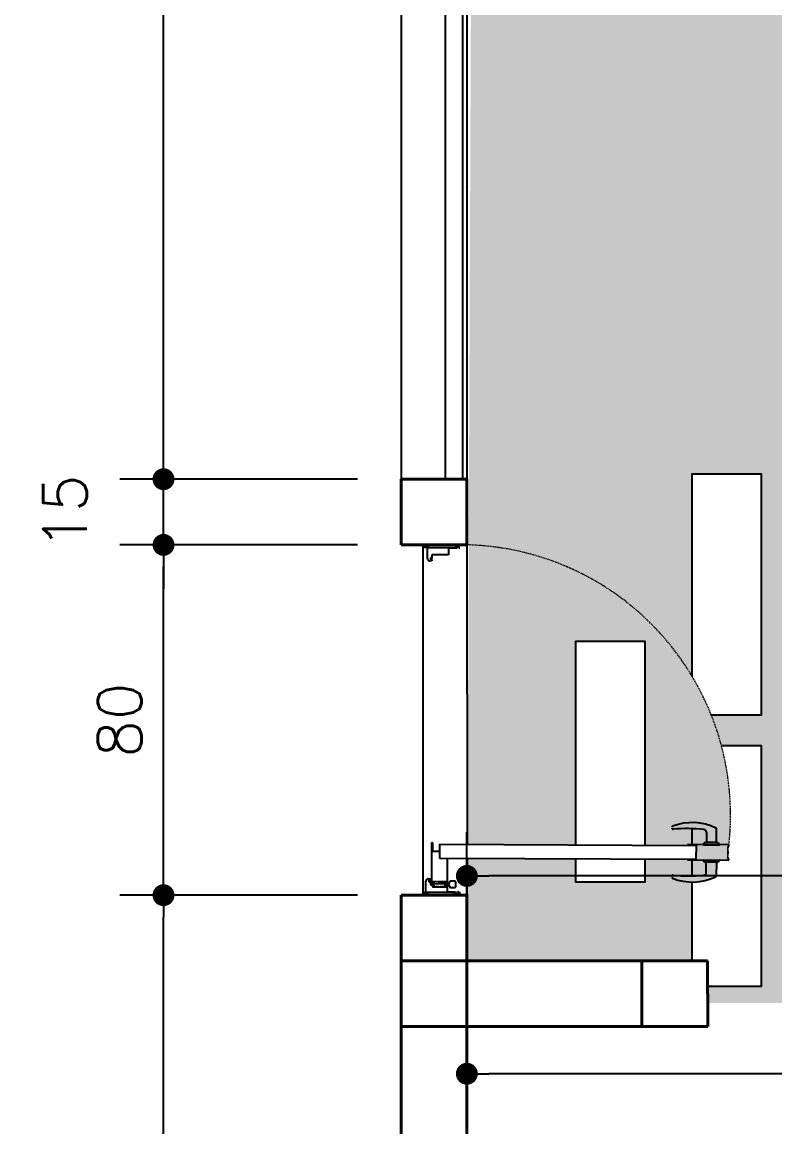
# Model space of a CAD drawing. Header units: inches. Extents: x 580771 to 691655, y 7719261 to 7829530.
# Drawn here: x 686108.5 to 686280.4, y 7727295.3 to 7727547.6 of the extents above; entities that cross this region are included whole.
import ezdxf

# ---------------------------------------------------------------- set-up
doc = ezdxf.new("R2010")
doc.units = ezdxf.units.IN
doc.header["$MEASUREMENT"] = 0
doc.header["$PDMODE"] = 2
doc.linetypes.add('HIDDEN', pattern=[0.375, 0.25, -0.125])
for name, color, linetype in [('ACESSORIOS', 2, 'Continuous'), ('NIVEL', 2, 'Continuous'), ('P01', 1, 'Continuous'), ('PN010', 1, 'Continuous')]:
    doc.layers.add(name, color=color, linetype=linetype)
doc.layers.add('Parede Corte', color=4, linetype='Continuous', lineweight=40)
doc.layers.add('Projeção Portas', color=55, linetype='HIDDEN', lineweight=5)
doc.styles.add('R80E50', font='romans.shx', dxfattribs={"height": 10})
doc.dimstyles.new('ARQ50', dxfattribs={"dimscale": 50, "dimtxt": 10, "dimasz": 0.1, "dimexe": 0.2, "dimexo": 0.2, "dimgap": 0.1, "dimtad": 1, "dimdec": 0, "dimzin": 12, "dimdsep": 46, "dimtxsty": 'R80E50', "dimblk1": 'DOT', "dimblk2": 'DOT', "dimsah": 1, "dimcen": 0.4, "dimclrd": 15, "dimclre": 15, "dimclrt": 3, "dimadec": 0, "dimazin": 0, "dimtfac": 1, "dimtdec": 0, "dimtmove": 2, "dimatfit": 3, "dimldrblk": 'DOT', "dimfxl": 0.2, "dimtolj": 1, "dimtzin": 12, "dimarcsym": 0})

# ---------------------------------------------------------------- blocks, each defined once
blk = doc.blocks.new('_DOT')
at = {"color": 0, "linetype": 'ByBlock'}
blk.add_line((-0.5, 0), (-1, 0), dxfattribs=at)
at = {"color": 0, "linetype": 'ByBlock', "const_width": 0.5}
blk.add_lwpolyline([(-0.25, 0, 1), (0.25, 0, 1)], format="xyb", close=True, dxfattribs=at)
blk = doc.blocks.new('*D194')
at = {"layer": 'Defpoints', "color": 0, "transparency": 16777216}
for p in [(686210.05, 7727352.57), (686668.08, 7727338.17), (686210.05, 7727333.17)]:
    blk.add_point(p, dxfattribs=at)
at = {"layer": 'NIVEL', "color": 15, "lineweight": -2, "transparency": 16777216}
for p, q in [((686210.05, 7727343.17), (686210.05, 7727362.57)), ((686668.08, 7727348.17), (686668.08, 7727362.57)), ((686663.08, 7727352.57), (686215.05, 7727352.57))]:
    blk.add_line(p, q, dxfattribs=at)
at = {"layer": 'NIVEL', "color": 15, "lineweight": -2, "transparency": 16777216, "xscale": 5, "yscale": 5, "zscale": 5, "rotation": 180}
blk.add_blockref('_DOT', (686210.05, 7727352.57), dxfattribs=at)
at = {"layer": 'NIVEL', "color": 15, "lineweight": -2, "transparency": 16777216, "xscale": 5, "yscale": 5, "zscale": 5}
blk.add_blockref('_DOT', (686668.08, 7727352.57), dxfattribs=at)
at = {"layer": 'NIVEL', "color": 3, "transparency": 16777216, "insert": (686439.06, 7727362.57), "char_height": 10, "attachment_point": 5, "style": 'R80E50'}
blk.add_mtext('\\A1;458', dxfattribs=at)
blk = doc.blocks.new('*D195')
at = {"layer": 'Defpoints', "color": 0, "transparency": 16777216}
for p in [(686210.05, 7727318.17), (686210.05, 7727307.39), (686588.08, 7727305.38)]:
    blk.add_point(p, dxfattribs=at)
at = {"layer": 'NIVEL', "color": 15, "lineweight": -2, "transparency": 16777216}
for p, q in [((686588.08, 7727315.38), (686588.08, 7727317.39)), ((686210.05, 7727308.17), (686210.05, 7727297.39)), ((686583.08, 7727307.39), (686215.05, 7727307.39))]:
    blk.add_line(p, q, dxfattribs=at)
at = {"layer": 'NIVEL', "color": 15, "lineweight": -2, "transparency": 16777216, "xscale": 5, "yscale": 5, "zscale": 5, "rotation": 180}
blk.add_blockref('_DOT', (686210.05, 7727307.39), dxfattribs=at)
at = {"layer": 'NIVEL', "color": 15, "lineweight": -2, "transparency": 16777216, "xscale": 5, "yscale": 5, "zscale": 5}
blk.add_blockref('_DOT', (686588.08, 7727307.39), dxfattribs=at)
at = {"layer": 'NIVEL', "color": 3, "transparency": 16777216, "insert": (686399.06, 7727317.39), "char_height": 10, "attachment_point": 5, "style": 'R80E50'}
blk.add_mtext('\\A1;378', dxfattribs=at)
blk = doc.blocks.new('*D205')
at = {"layer": 'Defpoints', "color": 0, "transparency": 16777216}
for p in [(686140.77, 7727348.17), (686195.08, 7727348.17), (686210.08, 7727045.67)]:
    blk.add_point(p, dxfattribs=at)
at = {"layer": 'NIVEL', "color": 15, "lineweight": -2, "transparency": 16777216}
for p, q in [((686185.08, 7727348.17), (686130.77, 7727348.17)), ((686140.77, 7727050.67), (686140.77, 7727343.17)), ((686200.08, 7727045.67), (686130.77, 7727045.67))]:
    blk.add_line(p, q, dxfattribs=at)
at = {"layer": 'NIVEL', "color": 15, "lineweight": -2, "transparency": 16777216, "xscale": 5, "yscale": 5, "zscale": 5}
for p, rotation in [((686140.77, 7727348.17), 90), ((686140.77, 7727045.67), 270)]:
    blk.add_blockref('_DOT', p, dxfattribs=dict(at, rotation=rotation))
at = {"layer": 'NIVEL', "color": 3, "transparency": 16777216, "insert": (686130.77, 7727196.92), "char_height": 10, "attachment_point": 5, "rotation": 90, "style": 'R80E50'}
blk.add_mtext('\\A1;303', dxfattribs=at)
blk = doc.blocks.new('*D206')
at = {"layer": 'Defpoints', "color": 0, "transparency": 16777216}
for p in [(686140.77, 7727428.17), (686195.08, 7727428.17), (686195.08, 7727348.17)]:
    blk.add_point(p, dxfattribs=at)
at = {"layer": 'NIVEL', "color": 15, "lineweight": -2, "transparency": 16777216}
for p, q in [((686185.08, 7727428.17), (686130.77, 7727428.17)), ((686140.77, 7727353.17), (686140.77, 7727423.17)), ((686185.08, 7727348.17), (686130.77, 7727348.17))]:
    blk.add_line(p, q, dxfattribs=at)
at = {"layer": 'NIVEL', "color": 15, "lineweight": -2, "transparency": 16777216, "xscale": 5, "yscale": 5, "zscale": 5}
for p, rotation in [((686140.77, 7727428.17), 90), ((686140.77, 7727348.17), 270)]:
    blk.add_blockref('_DOT', p, dxfattribs=dict(at, rotation=rotation))
at = {"layer": 'NIVEL', "color": 3, "transparency": 16777216, "insert": (686130.77, 7727388.17), "char_height": 10, "attachment_point": 5, "rotation": 90, "style": 'R80E50'}
blk.add_mtext('\\A1;80', dxfattribs=at)
blk = doc.blocks.new('*D207')
at = {"layer": 'Defpoints', "color": 0, "transparency": 16777216}
for p in [(686140.77, 7727443.17), (686195.08, 7727443.17), (686195.08, 7727428.17)]:
    blk.add_point(p, dxfattribs=at)
at = {"layer": 'NIVEL', "color": 15, "lineweight": -2, "transparency": 16777216}
for p, q in [((686140.77, 7727448.17), (686140.77, 7727453.17)), ((686185.08, 7727443.17), (686130.77, 7727443.17)), ((686140.77, 7727428.17), (686140.77, 7727443.17)), ((686185.08, 7727428.17), (686130.77, 7727428.17)), ((686140.77, 7727423.17), (686140.77, 7727418.17))]:
    blk.add_line(p, q, dxfattribs=at)
at = {"layer": 'NIVEL', "color": 15, "lineweight": -2, "transparency": 16777216, "xscale": 5, "yscale": 5, "zscale": 5}
for p, rotation in [((686140.77, 7727443.17), 270), ((686140.77, 7727428.17), 90)]:
    blk.add_blockref('_DOT', p, dxfattribs=dict(at, rotation=rotation))
at = {"layer": 'NIVEL', "color": 3, "transparency": 16777216, "insert": (686118.27, 7727435.67), "char_height": 10, "attachment_point": 5, "rotation": 90, "style": 'R80E50'}
blk.add_mtext('\\A1;15', dxfattribs=at)
blk = doc.blocks.new('*D208')
at = {"layer": 'Defpoints', "color": 0, "transparency": 16777216}
for p in [(686140.77, 7727881.17), (686195.08, 7727881.17), (686195.08, 7727443.17)]:
    blk.add_point(p, dxfattribs=at)
at = {"layer": 'NIVEL', "color": 15, "lineweight": -2, "transparency": 16777216}
for p, q in [((686185.08, 7727881.17), (686130.77, 7727881.17)), ((686140.77, 7727448.17), (686140.77, 7727876.17)), ((686185.08, 7727443.17), (686130.77, 7727443.17))]:
    blk.add_line(p, q, dxfattribs=at)
at = {"layer": 'NIVEL', "color": 15, "lineweight": -2, "transparency": 16777216, "xscale": 5, "yscale": 5, "zscale": 5}
for p, rotation in [((686140.77, 7727881.17), 90), ((686140.77, 7727443.17), 270)]:
    blk.add_blockref('_DOT', p, dxfattribs=dict(at, rotation=rotation))
at = {"layer": 'NIVEL', "color": 3, "transparency": 16777216, "insert": (686130.77, 7727662.17), "char_height": 10, "attachment_point": 5, "rotation": 90, "style": 'R80E50'}
blk.add_mtext('\\A1;438', dxfattribs=at)
blk = doc.blocks.new('*D211')
at = {"layer": 'Defpoints', "color": 0, "transparency": 16777216}
for p in [(686097.64, 7728230.67), (686193.08, 7728230.67), (686195.08, 7727030.67)]:
    blk.add_point(p, dxfattribs=at)
at = {"layer": 'NIVEL', "color": 15, "lineweight": -2, "transparency": 16777216}
for p, q in [((686183.08, 7728230.67), (686087.64, 7728230.67)), ((686097.64, 7727035.67), (686097.64, 7728225.67)), ((686185.08, 7727030.67), (686087.64, 7727030.67))]:
    blk.add_line(p, q, dxfattribs=at)
at = {"layer": 'NIVEL', "color": 15, "lineweight": -2, "transparency": 16777216, "xscale": 5, "yscale": 5, "zscale": 5}
for p, rotation in [((686097.64, 7728230.67), 90), ((686097.64, 7727030.67), 270)]:
    blk.add_blockref('_DOT', p, dxfattribs=dict(at, rotation=rotation))
at = {"layer": 'NIVEL', "color": 3, "transparency": 16777216, "insert": (686087.64, 7727630.67), "char_height": 10, "attachment_point": 5, "rotation": 90, "style": 'R80E50'}
blk.add_mtext('\\A1;1200', dxfattribs=at)

msp = doc.modelspace()

# ---------------------------------------------------------------- hatches: boundary and pattern name
h = msp.add_hatch()
h.set_pattern_fill('GRASS2', color=74, scale=15, angle=-90, pattern_type=2)
h.set_pattern_definition([(270, (679630.809, 7812094.243), (15, -15), [2.25, -0.45, 0.6, -0.45, 2.25, -9]), (270, (679631.259, 7812094.993), (15, -15), [1.5, -1.125, 2.25, -1.125, 1.5, -7.5]), (270, (679637.259, 7812089.743), (15, -15), [1.875, -0.75, 1.875, -10.5]), (270, (679640.259, 7812097.243), (15, -15), [0.75, -1.5, 0.75, -12]), (360, (679640.259, 7812095.743), (15, 15), [1.35, -13.65]), (360, (679631.259, 7812091.243), (15, 15), [1.5, -13.5]), (360, (679637.259, 7812087.493), (15, 15), [1.5, -13.5]), (315, (679631.109, 7812089.293), (15, -1e-14), [1.5, -19.7132034]), (45, (679631.109, 7812093.193), (1e-14, 15), [1.5, -19.7132034]), (333.434949, (679631.184, 7812089.743), (15, -8e-10), [1.5, -32.0410197]), (345.9637565, (679631.2587, 7812090.4928), (15, -5e-10), [1.5, -60.3465844]), (345.9637565, (679637.2587, 7812086.7428), (15, -5e-10), [1.2, -60.6465844]), (345.9637565, (679640.2587, 7812095.4428), (15, -5e-10), [1.05, -60.7965844]), (14.0362435, (679631.2587, 7812091.9928), (15, 5e-10), [1.5, -60.3465844]), (14.0362435, (679637.2587, 7812088.2428), (15, 5e-10), [1.2, -60.6465844]), (14.0362435, (679640.2587, 7812096.0428), (15, 5e-10), [1.05, -60.7965844]), (26.565051, (679631.184, 7812092.743), (15, 6e-09), [1.5, -32.041002])])
h.paths.add_polyline_path([(686465.804, 7727867.247), (686467.577, 7727861.38)], flags=16)
h.paths.add_polyline_path([(686584.47, 7727715.3), (686568.742, 7727715.3), (686568.742, 7727770.35), (686584.47, 7727770.35)], flags=16)
h.paths.add_polyline_path([(686548.515, 7727753.472), (686532.787, 7727753.472), (686532.787, 7727808.523), (686548.515, 7727808.523)], flags=16)
h.paths.add_polyline_path([(686532.787, 7727746.492), (686548.515, 7727746.492), (686548.515, 7727691.442), (686532.787, 7727691.442)], flags=16)
h.paths.add_polyline_path([(686479.826, 7727753.472), (686464.098, 7727753.472), (686464.098, 7727808.523), (686479.826, 7727808.523)], flags=16)
h.paths.add_polyline_path([(686515.781, 7727715.3), (686500.053, 7727715.3), (686500.053, 7727770.35), (686515.781, 7727770.35)], flags=16)
h.paths.add_polyline_path([(686479.826, 7727691.442), (686464.098, 7727691.442), (686464.098, 7727746.492), (686479.826, 7727746.492)], flags=16)
h.paths.add_polyline_path([(686431.364, 7727770.35), (686447.092, 7727770.35), (686447.092, 7727715.3), (686431.364, 7727715.3)], flags=16)
h.paths.add_polyline_path([(686395.409, 7727808.523), (686411.137, 7727808.523), (686411.137, 7727753.472), (686395.409, 7727753.472)], flags=16)
h.paths.add_polyline_path([(686395.409, 7727691.442), (686395.409, 7727746.492), (686411.137, 7727746.492), (686411.137, 7727691.442)], flags=16)
h.paths.add_polyline_path([(686381.89, 7727715.3), (686366.162, 7727715.3), (686366.162, 7727770.35), (686381.89, 7727770.35)], flags=16)
h.paths.add_polyline_path([(686345.935, 7727753.472), (686330.207, 7727753.472), (686330.207, 7727808.523), (686345.935, 7727808.523)], flags=16)
h.paths.add_polyline_path([(686345.935, 7727691.442), (686330.207, 7727691.442), (686330.207, 7727746.492), (686345.935, 7727746.492)], flags=16)
h.paths.add_polyline_path([(686313.201, 7727715.3), (686297.473, 7727715.3), (686297.473, 7727770.35), (686313.201, 7727770.35)], flags=16)
h.paths.add_polyline_path([(686261.518, 7727746.492), (686277.246, 7727746.492), (686277.246, 7727691.442), (686261.518, 7727691.442)], flags=16)
h.paths.add_polyline_path([(686261.518, 7727808.523), (686277.246, 7727808.523), (686277.246, 7727753.472), (686261.518, 7727753.472)], flags=16)
h.paths.add_polyline_path([(686244.512, 7727715.3), (686228.783, 7727715.3), (686228.783, 7727770.35), (686244.512, 7727770.35)], flags=16)
h.paths.add_polyline_path([(686228.783, 7727635.367), (686244.512, 7727635.367), (686244.512, 7727580.317), (686228.783, 7727580.317)], flags=16)
h.paths.add_polyline_path([(686261.518, 7727673.54), (686277.246, 7727673.54), (686277.246, 7727618.49), (686261.518, 7727618.49)], flags=16)
h.paths.add_polyline_path([(686261.518, 7727611.51), (686277.246, 7727611.51), (686277.246, 7727556.459), (686261.518, 7727556.459)], flags=16)
h.paths.add_polyline_path([(686297.473, 7727635.367), (686313.201, 7727635.367), (686313.201, 7727580.317), (686297.473, 7727580.317)], flags=16)
h.paths.add_polyline_path([(686345.935, 7727618.49), (686330.207, 7727618.49), (686330.207, 7727673.54), (686345.935, 7727673.54)], flags=16)
h.paths.add_polyline_path([(686345.935, 7727556.459), (686330.207, 7727556.459), (686330.207, 7727611.51), (686345.935, 7727611.51)], flags=16)
h.paths.add_polyline_path([(686381.89, 7727580.317), (686366.162, 7727580.317), (686366.162, 7727635.367), (686381.89, 7727635.367)], flags=16)
h.paths.add_polyline_path([(686395.409, 7727673.54), (686411.137, 7727673.54), (686411.137, 7727618.49), (686395.409, 7727618.49)], flags=16)
h.paths.add_polyline_path([(686411.137, 7727556.459), (686395.409, 7727556.459), (686395.409, 7727611.51), (686411.137, 7727611.51)], flags=16)
h.paths.add_polyline_path([(686431.364, 7727635.367), (686447.092, 7727635.367), (686447.092, 7727580.317), (686431.364, 7727580.317)], flags=16)
h.paths.add_polyline_path([(686479.826, 7727618.49), (686464.098, 7727618.49), (686464.098, 7727673.54), (686479.826, 7727673.54)], flags=16)
h.paths.add_polyline_path([(686479.826, 7727556.459), (686464.098, 7727556.459), (686464.098, 7727611.51), (686479.826, 7727611.51)], flags=16)
h.paths.add_polyline_path([(686500.053, 7727635.367), (686515.781, 7727635.367), (686515.781, 7727580.317), (686500.053, 7727580.317)], flags=16)
h.paths.add_polyline_path([(686548.515, 7727618.49), (686532.787, 7727618.49), (686532.787, 7727673.54), (686548.515, 7727673.54)], flags=16)
h.paths.add_polyline_path([(686532.787, 7727611.51), (686548.515, 7727611.51), (686548.515, 7727556.459), (686532.787, 7727556.459)], flags=16)
h.paths.add_polyline_path([(686568.742, 7727635.367), (686584.47, 7727635.367), (686584.47, 7727580.317), (686568.742, 7727580.317)], flags=16)
h.paths.add_polyline_path([(686381.89, 7727351.144), (686366.162, 7727351.144), (686366.162, 7727406.194), (686381.89, 7727406.194)], flags=16)
h.paths.add_polyline_path([(686395.409, 7727382.337), (686411.137, 7727382.337), (686411.137, 7727327.287), (686395.409, 7727327.287)], flags=16)
h.paths.add_polyline_path([(686411.137, 7727389.317), (686395.409, 7727389.317), (686395.409, 7727444.367), (686411.137, 7727444.367)], flags=16)
h.paths.add_polyline_path([(686431.364, 7727406.194), (686447.092, 7727406.194), (686447.092, 7727351.144), (686431.364, 7727351.144)], flags=16)
h.paths.add_polyline_path([(686479.826, 7727389.317), (686464.098, 7727389.317), (686464.098, 7727444.367), (686479.826, 7727444.367)], flags=16)
h.paths.add_polyline_path([(686464.098, 7727382.337), (686479.826, 7727382.337), (686479.826, 7727327.287), (686464.098, 7727327.287)], flags=16)
h.paths.add_polyline_path([(686515.781, 7727351.144), (686500.053, 7727351.144), (686500.053, 7727406.194), (686515.781, 7727406.194)], flags=16)
h.paths.add_polyline_path([(686568.742, 7727406.194), (686584.47, 7727406.194), (686584.47, 7727351.144), (686568.742, 7727351.144)], flags=16)
h.paths.add_polyline_path([(686548.515, 7727327.287), (686532.787, 7727327.287), (686532.787, 7727382.337), (686548.515, 7727382.337)], flags=16)
h.paths.add_polyline_path([(686548.515, 7727389.317), (686532.787, 7727389.317), (686532.787, 7727444.367), (686548.515, 7727444.367)], flags=16)
h.paths.add_polyline_path([(686345.935, 7727389.317), (686330.207, 7727389.317), (686330.207, 7727444.367), (686345.935, 7727444.367)], flags=16)
h.paths.add_polyline_path([(686345.935, 7727327.287), (686330.207, 7727327.287), (686330.207, 7727382.337), (686345.935, 7727382.337)], flags=16)
h.paths.add_polyline_path([(686297.473, 7727406.194), (686313.201, 7727406.194), (686313.201, 7727351.144), (686297.473, 7727351.144)], flags=16)
edge = h.paths.add_edge_path(flags=16)
edge.add_arc((686208.504, 7727366.432), 61.773, 21.74423, 30.88474)
edge.add_line((686261.518, 7727398.141), (686261.518, 7727444.367))
edge.add_line((686261.518, 7727444.367), (686277.246, 7727444.367))
edge.add_line((686277.246, 7727444.367), (686277.246, 7727389.317))
edge.add_line((686277.246, 7727389.317), (686265.882, 7727389.317))
h.paths.add_polyline_path([(686234.973, 7727406.194), (686250.701, 7727406.194), (686250.701, 7727359.602), (686234.973, 7727359.675)], flags=16)
h.paths.add_polyline_path([(686234.973, 7727351.144), (686234.973, 7727356.494), (686250.701, 7727356.421), (686250.701, 7727351.144)], flags=16)
edge = h.paths.add_edge_path()
edge.add_line((686588.078, 7727323.175), (686588.078, 7727774.08))
edge.add_line((686588.078, 7727774.08), (686586.578, 7727943.171))
edge.add_line((686586.578, 7727943.171), (686212.578, 7727942.662))
edge.add_line((686212.578, 7727942.662), (686210.198, 7727359.79))
edge.add_line((686210.198, 7727359.79), (686262.395, 7727359.548))
edge.add_line((686262.395, 7727359.548), (686262.381, 7727356.366))
edge.add_line((686262.381, 7727356.366), (686210.185, 7727356.609))
edge.add_line((686210.185, 7727356.609), (686210.089, 7727333.171))
edge.add_line((686210.089, 7727333.171), (686261.518, 7727333.171))
edge.add_line((686261.518, 7727333.171), (686261.518, 7727351.171))
edge.add_arc((686261.569, 7727363.316), 12.145, 269.75963, 295.94677)
edge.add_arc((686266.773, 7727352.62), 0.25, -64.05372, -0.23021)
edge.add_line((686267.023, 7727352.619), (686267.038, 7727355.686))
edge.add_line((686267.038, 7727355.686), (686267.288, 7727355.685))
edge.add_arc((686267.288, 7727355.785), 0.1, 269.73392, 359.74034)
edge.add_line((686267.388, 7727355.785), (686267.388, 7727355.795))
edge.add_arc((686267.478, 7727355.794), 0.09, 89.73392, 179.73392, ccw=False)
edge.add_arc((686267.48, 7727356.144), 0.26, 269.73392, 368.5838)
edge.add_line((686267.737, 7727356.183), (686269.89, 7727356.173))
edge.add_line((686269.89, 7727356.173), (686269.892, 7727356.566))
edge.add_line((686269.892, 7727356.566), (686269.692, 7727356.567))
edge.add_line((686269.692, 7727356.567), (686269.693, 7727356.934))
edge.add_line((686269.693, 7727356.934), (686269.694, 7727357.054))
edge.add_line((686269.694, 7727357.054), (686269.664, 7727357.084))
edge.add_line((686269.664, 7727357.084), (686269.755, 7727357.174))
edge.add_line((686269.755, 7727357.174), (686269.665, 7727357.264))
edge.add_line((686269.665, 7727357.264), (686269.755, 7727357.354))
edge.add_line((686269.755, 7727357.354), (686269.666, 7727357.444))
edge.add_line((686269.666, 7727357.444), (686269.696, 7727357.474))
edge.add_line((686269.696, 7727357.474), (686269.7, 7727358.314))
edge.add_line((686269.7, 7727358.314), (686269.67, 7727358.344))
edge.add_line((686269.67, 7727358.344), (686269.76, 7727358.434))
edge.add_line((686269.76, 7727358.434), (686269.671, 7727358.524))
edge.add_line((686269.671, 7727358.524), (686269.761, 7727358.614))
edge.add_line((686269.761, 7727358.614), (686269.672, 7727358.704))
edge.add_line((686269.672, 7727358.704), (686269.702, 7727358.734))
edge.add_line((686269.702, 7727358.734), (686269.704, 7727359.281))
edge.add_line((686269.704, 7727359.281), (686269.904, 7727359.28))
edge.add_line((686269.904, 7727359.28), (686269.906, 7727359.673))
edge.add_arc((686208.504, 7727366.432), 61.773, -6.28174, 14.91985)
edge.add_line((686268.194, 7727382.337), (686277.246, 7727382.337))
edge.add_line((686277.246, 7727382.337), (686277.246, 7727327.287))
edge.add_line((686277.246, 7727327.287), (686265.05, 7727327.287))
edge.add_line((686265.05, 7727327.287), (686265.05, 7727323.537))
edge.add_line((686265.05, 7727323.537), (686588.078, 7727323.175))

# ---------------------------------------------------------------- linework, layer by layer
at = {"color": 1}
for p, q in [((686200.57, 7727427.466), (686200.47, 7727427.466)), ((686200.621, 7727427.552), (686200.57, 7727427.466)), ((686200.573, 7727428.016), (686200.571, 7727427.602)), ((686200.571, 7727427.602), (686200.621, 7727427.552)), ((686201.023, 7727428.064), (686200.623, 7727428.066)), ((686201.021, 7727427.55), (686201.071, 7727427.6)), ((686201.07, 7727427.463), (686201.021, 7727427.55)), ((686201.059, 7727425.033), (686201.07, 7727427.463)), ((686201.071, 7727427.6), (686201.073, 7727428.013)), ((686201.223, 7727428.063), (686201.221, 7727427.613)), ((686201.221, 7727427.613), (686207.621, 7727427.583)), ((686201.653, 7727428.061), (686201.223, 7727428.063)), ((686201.704, 7727428.186), (686201.703, 7727428.11)), ((686205.89, 7727427.441), (686205.883, 7727425.891)), ((686207.77, 7727427.432), (686205.89, 7727427.441)), ((686207.123, 7727428.085), (686207.124, 7727428.186)), ((686207.623, 7727428.033), (686207.173, 7727428.035)), ((686207.621, 7727427.583), (686207.623, 7727428.033)), ((686207.821, 7727427.519), (686207.77, 7727427.432)), ((686207.773, 7727427.982), (686207.771, 7727427.569)), ((686207.771, 7727427.569), (686207.821, 7727427.519)), ((686208.223, 7727428.03), (686207.823, 7727428.032)), ((686208.221, 7727427.517), (686208.271, 7727427.567)), ((686208.27, 7727427.43), (686208.221, 7727427.517)), ((686208.42, 7727427.429), (686208.27, 7727427.43)), ((686208.271, 7727427.567), (686208.273, 7727427.98)), ((686202.077, 7727424.509), (686201.577, 7727424.511)), ((686201.73, 7727425.21), (686201.727, 7727424.66)), ((686201.727, 7727424.66), (686201.977, 7727424.659)), ((686201.98, 7727425.209), (686201.73, 7727425.21)), ((686201.977, 7727424.659), (686201.978, 7727424.784)), ((686201.978, 7727424.784), (686202.028, 7727424.784)), ((686201.979, 7727425.084), (686201.98, 7727425.209)), ((686202.029, 7727425.084), (686201.979, 7727425.084)), ((686202.078, 7727424.734), (686202.077, 7727424.509)), ((686202.083, 7727425.909), (686202.08, 7727425.134)), ((686205.883, 7727425.891), (686202.083, 7727425.909)), ((686264.769, 7727362.532), (686264.759, 7727360.197)), ((686267.059, 7727360.186), (686267.073, 7727363.254)), ((686202.035, 7727350.828), (686202.078, 7727360.188)), ((686202.078, 7727360.188), (686202.228, 7727360.187)), ((686202.228, 7727360.187), (686202.219, 7727358.237)), ((686203.826, 7727359.83), (686203.812, 7727356.638)), ((686203.826, 7727359.82), (686262.395, 7727359.548)), ((686269.906, 7727359.673), (686260.446, 7727359.717)), ((686262.396, 7727359.558), (686262.381, 7727356.358)), ((686264.096, 7727359.7), (686267.716, 7727359.683)), ((686264.408, 7727360.099), (686264.408, 7727360.089)), ((686264.759, 7727360.197), (686264.509, 7727360.198)), ((686267.309, 7727360.185), (686264.759, 7727360.197)), ((686267.408, 7727360.075), (686267.408, 7727360.085)), ((686269.672, 7727358.884), (686269.703, 7727358.914)), ((686269.702, 7727358.854), (686269.672, 7727358.884)), ((686269.672, 7727358.824), (686269.702, 7727358.854)), ((686269.702, 7727358.794), (686269.672, 7727358.824)), ((686269.672, 7727358.764), (686269.702, 7727358.794)), ((686269.702, 7727358.734), (686269.672, 7727358.764)), ((686269.703, 7727358.914), (686269.704, 7727359.281)), ((686269.704, 7727359.281), (686269.904, 7727359.28)), ((686269.904, 7727359.28), (686269.906, 7727359.673)), ((686202.219, 7727358.237), (686203.819, 7727358.23)), ((686203.812, 7727356.638), (686262.381, 7727356.366)), ((686205.562, 7727356.63), (686205.535, 7727350.812)), ((686269.664, 7727357.144), (686269.695, 7727357.174)), ((686269.694, 7727357.114), (686269.664, 7727357.144)), ((686269.664, 7727357.084), (686269.694, 7727357.114)), ((686269.694, 7727357.054), (686269.664, 7727357.084)), ((686269.664, 7727357.024), (686269.694, 7727357.054)), ((686269.694, 7727356.994), (686269.664, 7727357.024)), ((686269.664, 7727356.964), (686269.694, 7727356.994)), ((686269.693, 7727356.934), (686269.664, 7727356.964)), ((686269.665, 7727357.324), (686269.695, 7727357.354)), ((686269.695, 7727357.294), (686269.665, 7727357.324)), ((686269.665, 7727357.264), (686269.695, 7727357.294)), ((686269.695, 7727357.234), (686269.665, 7727357.264)), ((686269.665, 7727357.204), (686269.695, 7727357.234)), ((686269.695, 7727357.174), (686269.665, 7727357.204)), ((686269.666, 7727357.564), (686269.696, 7727357.594)), ((686269.696, 7727357.534), (686269.666, 7727357.564)), ((686269.666, 7727357.504), (686269.696, 7727357.534)), ((686269.696, 7727357.474), (686269.666, 7727357.504)), ((686269.666, 7727357.444), (686269.696, 7727357.474)), ((686269.696, 7727357.414), (686269.666, 7727357.444)), ((686269.666, 7727357.384), (686269.696, 7727357.414)), ((686269.695, 7727357.354), (686269.666, 7727357.384)), ((686269.667, 7727357.624), (686269.697, 7727357.654)), ((686269.696, 7727357.594), (686269.667, 7727357.624)), ((686269.669, 7727358.224), (686269.7, 7727358.254)), ((686269.699, 7727358.194), (686269.669, 7727358.224)), ((686269.67, 7727358.404), (686269.7, 7727358.434)), ((686269.7, 7727358.374), (686269.67, 7727358.404)), ((686269.67, 7727358.344), (686269.7, 7727358.374)), ((686269.7, 7727358.314), (686269.67, 7727358.344)), ((686269.67, 7727358.284), (686269.7, 7727358.314)), ((686269.7, 7727358.254), (686269.67, 7727358.284)), ((686269.671, 7727358.644), (686269.702, 7727358.674)), ((686269.701, 7727358.614), (686269.671, 7727358.644)), ((686269.671, 7727358.584), (686269.701, 7727358.614)), ((686269.701, 7727358.554), (686269.671, 7727358.584)), ((686269.671, 7727358.524), (686269.701, 7727358.554)), ((686269.701, 7727358.494), (686269.671, 7727358.524)), ((686269.671, 7727358.464), (686269.701, 7727358.494)), ((686269.7, 7727358.434), (686269.671, 7727358.464)), ((686269.672, 7727358.704), (686269.702, 7727358.734)), ((686269.702, 7727358.674), (686269.672, 7727358.704)), ((686269.692, 7727356.567), (686269.693, 7727356.934)), ((686269.892, 7727356.566), (686269.692, 7727356.567)), ((686269.697, 7727357.654), (686269.699, 7727358.194)), ((686269.89, 7727356.173), (686269.892, 7727356.566)), ((686260.43, 7727356.217), (686269.89, 7727356.173)), ((686264.08, 7727356.2), (686267.7, 7727356.183)), ((686264.388, 7727355.799), (686264.388, 7727355.809)), ((686264.738, 7727355.697), (686264.488, 7727355.698)), ((686264.727, 7727353.362), (686264.738, 7727355.697)), ((686267.288, 7727355.685), (686264.738, 7727355.697)), ((686267.038, 7727355.686), (686267.023, 7727352.619)), ((686267.388, 7727355.795), (686267.388, 7727355.785)), ((686200.706, 7727348.964), (686200.717, 7727351.394)), ((686200.717, 7727351.394), (686200.717, 7727351.394)), ((686201.24, 7727351.912), (686201.24, 7727351.912)), ((686201.24, 7727351.912), (686201.74, 7727351.91)), ((686201.389, 7727351.761), (686201.386, 7727351.211)), ((686201.386, 7727351.211), (686201.636, 7727351.21)), ((686201.639, 7727351.76), (686201.389, 7727351.761)), ((686201.636, 7727351.21), (686201.637, 7727351.335)), ((686201.637, 7727351.335), (686201.687, 7727351.335)), ((686201.638, 7727351.635), (686201.639, 7727351.76)), ((686201.688, 7727351.635), (686201.638, 7727351.635)), ((686201.687, 7727351.335), (686201.687, 7727351.335)), ((686201.688, 7727351.635), (686201.688, 7727351.635)), ((686201.737, 7727351.285), (686201.733, 7727350.51)), ((686201.737, 7727351.285), (686201.737, 7727351.285)), ((686201.74, 7727351.91), (686201.739, 7727351.685)), ((686201.739, 7727351.685), (686201.739, 7727351.685)), ((686202.186, 7727351.237), (686202.185, 7727350.997)), ((686202.796, 7727351.235), (686202.186, 7727351.237)), ((686202.827, 7727351.264), (686202.796, 7727351.235)), ((686202.856, 7727351.234), (686202.827, 7727351.264)), ((686202.887, 7727351.264), (686202.856, 7727351.234)), ((686202.916, 7727351.234), (686202.887, 7727351.264)), ((686202.947, 7727351.264), (686202.916, 7727351.234)), ((686202.976, 7727351.234), (686202.947, 7727351.264)), ((686203.007, 7727351.264), (686202.976, 7727351.234)), ((686203.036, 7727351.233), (686203.007, 7727351.264)), ((686203.067, 7727351.263), (686203.036, 7727351.233)), ((686203.096, 7727351.233), (686203.067, 7727351.263)), ((686203.127, 7727351.263), (686203.096, 7727351.233)), ((686203.156, 7727351.233), (686203.127, 7727351.263)), ((686203.187, 7727351.263), (686203.156, 7727351.233)), ((686203.216, 7727351.233), (686203.187, 7727351.263)), ((686203.247, 7727351.263), (686203.216, 7727351.233)), ((686203.276, 7727351.232), (686203.247, 7727351.263)), ((686203.307, 7727351.262), (686203.276, 7727351.232)), ((686203.336, 7727351.232), (686203.307, 7727351.262)), ((686203.367, 7727351.262), (686203.336, 7727351.232)), ((686203.396, 7727351.232), (686203.367, 7727351.262)), ((686203.427, 7727351.262), (686203.396, 7727351.232)), ((686203.456, 7727351.232), (686203.427, 7727351.262)), ((686203.487, 7727351.261), (686203.456, 7727351.232)), ((686203.516, 7727351.231), (686203.487, 7727351.261)), ((686203.756, 7727351.23), (686203.516, 7727351.231)), ((686203.787, 7727351.26), (686203.756, 7727351.23)), ((686203.816, 7727351.23), (686203.787, 7727351.26)), ((686204.056, 7727351.229), (686203.816, 7727351.23)), ((686204.087, 7727351.259), (686204.056, 7727351.229)), ((686204.116, 7727351.228), (686204.087, 7727351.259)), ((686204.147, 7727351.258), (686204.116, 7727351.228)), ((686204.176, 7727351.228), (686204.147, 7727351.258)), ((686204.207, 7727351.258), (686204.176, 7727351.228)), ((686204.236, 7727351.228), (686204.207, 7727351.258)), ((686204.267, 7727351.258), (686204.236, 7727351.228)), ((686204.296, 7727351.228), (686204.267, 7727351.258)), ((686204.327, 7727351.257), (686204.296, 7727351.228)), ((686204.356, 7727351.227), (686204.327, 7727351.257)), ((686204.387, 7727351.257), (686204.356, 7727351.227)), ((686204.416, 7727351.227), (686204.387, 7727351.257)), ((686204.447, 7727351.257), (686204.416, 7727351.227)), ((686204.476, 7727351.227), (686204.447, 7727351.257)), ((686204.507, 7727351.257), (686204.476, 7727351.227)), ((686204.536, 7727351.227), (686204.507, 7727351.257)), ((686204.567, 7727351.256), (686204.536, 7727351.227)), ((686204.596, 7727351.226), (686204.567, 7727351.256)), ((686204.627, 7727351.256), (686204.596, 7727351.226)), ((686204.656, 7727351.226), (686204.627, 7727351.256)), ((686204.687, 7727351.256), (686204.656, 7727351.226)), ((686204.716, 7727351.226), (686204.687, 7727351.256)), ((686204.747, 7727351.256), (686204.716, 7727351.226)), ((686204.776, 7727351.225), (686204.747, 7727351.256)), ((686205.386, 7727351.223), (686204.776, 7727351.225)), ((686205.385, 7727350.983), (686205.386, 7727351.223)), ((686207.264, 7727351.394, 19), (686206.364, 7727351.398, 19)), ((686200.079, 7727348.967), (686200.206, 7727348.967)), ((686200.106, 7727348.967), (686200.106, 7727348.967)), ((686200.205, 7727348.83), (686200.203, 7727348.417)), ((686200.255, 7727348.88), (686200.205, 7727348.83)), ((686200.206, 7727348.967), (686200.255, 7727348.88)), ((686200.655, 7727348.878), (686200.706, 7727348.964)), ((686200.705, 7727348.828), (686200.655, 7727348.878)), ((686200.703, 7727348.414), (686200.705, 7727348.828)), ((686200.855, 7727348.814), (686200.853, 7727348.364)), ((686207.205, 7727348.784), (686200.855, 7727348.814)), ((686201.733, 7727350.51), (686202.395, 7727350.506)), ((686202.427, 7727350.826), (686202.035, 7727350.828)), ((686202.287, 7727350.802, 19), (686202.102, 7727350.618, 19)), ((686202.136, 7727350.533, 19), (686202.446, 7727350.531, 19)), ((686202.182, 7727350.337), (686202.181, 7727350.097)), ((686202.181, 7727350.097), (686202.791, 7727350.095)), ((686202.452, 7727350.336), (686202.182, 7727350.337)), ((686202.185, 7727350.997), (686202.435, 7727350.996)), ((686202.21, 7727350.282, 19), (686202.21, 7727350.172, 19)), ((686202.26, 7727350.122, 19), (686202.81, 7727350.12, 19)), ((686202.486, 7727350.331, 19), (686202.261, 7727350.332, 19)), ((686202.538, 7727350.801, 19), (686202.287, 7727350.802, 19)), ((686202.395, 7727350.506), (686202.477, 7727350.383)), ((686202.476, 7727350.918), (686202.427, 7727350.826)), ((686202.446, 7727350.531, 19), (686202.527, 7727350.409, 19)), ((686202.452, 7727350.336), (686202.452, 7727350.336)), ((686202.477, 7727350.383), (686202.477, 7727350.383)), ((686202.587, 7727350.751, 19), (686202.538, 7727350.801, 19)), ((686204.987, 7727350.739, 19), (686202.587, 7727350.751, 19)), ((686202.791, 7727350.095), (686202.821, 7727350.064)), ((686202.81, 7727350.12, 19), (686202.86, 7727350.169, 19)), ((686202.821, 7727350.064), (686202.851, 7727350.094)), ((686202.851, 7727350.094), (686202.881, 7727350.064)), ((686202.86, 7727350.169, 19), (686203.185, 7727350.168, 19)), ((686202.881, 7727350.064), (686202.911, 7727350.094)), ((686202.911, 7727350.094), (686202.941, 7727350.064)), ((686202.941, 7727350.064), (686202.971, 7727350.094)), ((686202.971, 7727350.094), (686203.001, 7727350.064)), ((686203.001, 7727350.064), (686203.031, 7727350.093)), ((686203.031, 7727350.093), (686203.061, 7727350.063)), ((686203.061, 7727350.063), (686203.091, 7727350.093)), ((686203.091, 7727350.093), (686203.121, 7727350.063)), ((686203.121, 7727350.063), (686203.151, 7727350.093)), ((686203.151, 7727350.093), (686203.181, 7727350.063)), ((686203.181, 7727350.063), (686203.211, 7727350.093)), ((686203.185, 7727350.168, 19), (686203.235, 7727350.218, 19)), ((686203.211, 7727350.093), (686203.241, 7727350.063)), ((686203.235, 7727350.218, 19), (686203.285, 7727350.167, 19)), ((686203.241, 7727350.063), (686203.271, 7727350.092)), ((686203.271, 7727350.092), (686203.301, 7727350.062)), ((686203.285, 7727350.167, 19), (686203.639, 7727350.166, 19)), ((686203.301, 7727350.062), (686203.331, 7727350.092)), ((686203.331, 7727350.092), (686203.361, 7727350.062)), ((686203.361, 7727350.062), (686203.391, 7727350.092)), ((686203.391, 7727350.092), (686203.421, 7727350.062)), ((686203.421, 7727350.062), (686203.451, 7727350.092)), ((686203.451, 7727350.092), (686203.481, 7727350.061)), ((686203.481, 7727350.061), (686203.511, 7727350.091)), ((686203.511, 7727350.091), (686203.751, 7727350.09)), ((686203.751, 7727350.09), (686203.781, 7727350.06)), ((686203.781, 7727350.06), (686203.811, 7727350.09)), ((686203.811, 7727350.09), (686204.051, 7727350.089)), ((686203.924, 7727350.164, 19), (686204.285, 7727350.163, 19)), ((686204.051, 7727350.089), (686204.081, 7727350.059)), ((686204.081, 7727350.059), (686204.111, 7727350.088)), ((686204.111, 7727350.088), (686204.141, 7727350.058)), ((686204.141, 7727350.058), (686204.171, 7727350.088)), ((686204.171, 7727350.088), (686204.201, 7727350.058)), ((686204.201, 7727350.058), (686204.231, 7727350.088)), ((686204.231, 7727350.088), (686204.261, 7727350.058)), ((686204.261, 7727350.058), (686204.291, 7727350.088)), ((686204.285, 7727350.163, 19), (686204.335, 7727350.212, 19)), ((686204.291, 7727350.088), (686204.321, 7727350.057)), ((686204.321, 7727350.057), (686204.351, 7727350.087)), ((686204.335, 7727350.212, 19), (686204.385, 7727350.162, 19)), ((686204.351, 7727350.087), (686204.381, 7727350.057)), ((686204.381, 7727350.057), (686204.411, 7727350.087)), ((686204.385, 7727350.162, 19), (686204.71, 7727350.161, 19)), ((686204.411, 7727350.087), (686204.441, 7727350.057)), ((686204.441, 7727350.057), (686204.471, 7727350.087)), ((686204.471, 7727350.087), (686204.501, 7727350.057)), ((686204.501, 7727350.057), (686204.531, 7727350.087)), ((686204.531, 7727350.087), (686204.561, 7727350.056)), ((686204.561, 7727350.056), (686204.591, 7727350.086)), ((686204.591, 7727350.086), (686204.621, 7727350.056)), ((686204.621, 7727350.056), (686204.651, 7727350.086)), ((686204.651, 7727350.086), (686204.681, 7727350.056)), ((686204.681, 7727350.056), (686204.711, 7727350.086)), ((686204.71, 7727350.161, 19), (686204.76, 7727350.11, 19)), ((686204.711, 7727350.086), (686204.741, 7727350.056)), ((686204.741, 7727350.056), (686204.771, 7727350.085)), ((686204.76, 7727350.11, 19), (686205.31, 7727350.108, 19)), ((686204.771, 7727350.085), (686205.381, 7727350.083)), ((686205.038, 7727350.789, 19), (686204.987, 7727350.739, 19)), ((686205.861, 7727350.785, 19), (686205.038, 7727350.789, 19)), ((686205.044, 7727350.397, 19), (686205.127, 7727350.519, 19)), ((686205.311, 7727350.318, 19), (686205.086, 7727350.319, 19)), ((686205.088, 7727350.371), (686205.178, 7727350.494)), ((686205.088, 7727350.371), (686205.088, 7727350.371)), ((686205.142, 7727350.814), (686205.093, 7727350.906)), ((686205.112, 7727350.324), (686205.112, 7727350.324)), ((686205.382, 7727350.323), (686205.112, 7727350.324)), ((686205.127, 7727350.519, 19), (686205.859, 7727350.515, 19)), ((686205.135, 7727350.984), (686205.385, 7727350.983)), ((686205.535, 7727350.812), (686205.142, 7727350.814)), ((686205.178, 7727350.494), (686205.533, 7727350.492)), ((686205.36, 7727350.158, 19), (686205.36, 7727350.268, 19)), ((686205.381, 7727350.083), (686205.382, 7727350.323)), ((686205.533, 7727350.492), (686205.526, 7727348.942)), ((686205.526, 7727348.942), (686207.406, 7727348.933)), ((686206.059, 7727350.314, 19), (686206.058, 7727350.199, 19)), ((686206.062, 7727351.099, 19), (686206.062, 7727350.984, 19)), ((686206.357, 7727349.898, 19), (686207.257, 7727349.894, 19)), ((686207.205, 7727348.784), (686207.205, 7727348.784)), ((686207.253, 7727348.334), (686207.255, 7727348.734)), ((686207.255, 7727348.734), (686207.255, 7727348.734)), ((686207.405, 7727348.797), (686207.403, 7727348.383)), ((686207.455, 7727348.846), (686207.405, 7727348.797)), ((686207.406, 7727348.933), (686207.455, 7727348.846)), ((686207.558, 7727350.192, 19), (686207.562, 7727351.092, 19)), ((686207.855, 7727348.844), (686207.906, 7727348.931)), ((686207.905, 7727348.794), (686207.855, 7727348.844)), ((686207.903, 7727348.381), (686207.905, 7727348.794)), ((686207.906, 7727348.931), (686208.006, 7727348.93)), ((686208.006, 7727348.93), (686208.006, 7727348.93)), ((686208.056, 7727348.88), (686208.052, 7727348.18)), ((686208.056, 7727348.88), (686208.056, 7727348.88)), ((686208.424, 7727348.155), (686208.42, 7727348.912)), ((686200.203, 7727348.417), (686200.203, 7727348.417)), ((686200.253, 7727348.366), (686200.653, 7727348.365)), ((686200.253, 7727348.366), (686200.253, 7727348.366)), ((686200.653, 7727348.365), (686200.653, 7727348.365)), ((686200.703, 7727348.414), (686200.703, 7727348.414)), ((686200.853, 7727348.364), (686201.283, 7727348.362)), ((686201.283, 7727348.362), (686201.283, 7727348.362)), ((686201.333, 7727348.311), (686201.332, 7727348.171)), ((686201.333, 7727348.311), (686201.333, 7727348.311)), ((686208.052, 7727348.18), (686206.822, 7727348.186)), ((686206.823, 7727348.336), (686207.253, 7727348.334)), ((686206.823, 7727348.336), (686206.823, 7727348.336)), ((686207.403, 7727348.383), (686207.403, 7727348.383)), ((686207.453, 7727348.333), (686207.453, 7727348.333)), ((686207.453, 7727348.333), (686207.853, 7727348.331)), ((686207.853, 7727348.331), (686207.853, 7727348.331)), ((686207.903, 7727348.381), (686207.903, 7727348.381))]:
    msp.add_line(p, q, dxfattribs=at)
for centre, radius, start, end in [((686200.623, 7727428.016), 0.05, 89.73303, 179.74627), ((686201.023, 7727428.014), 0.05, 359.73392, 89.72925), ((686201.653, 7727428.111), 0.05, 269.73392, 359.73392), ((686207.173, 7727428.085), 0.05, 179.73392, 269.73392), ((686207.823, 7727427.982), 0.05, 89.73535, 179.73249), ((686208.223, 7727427.98), 0.05, 359.73392, 89.72246), ((686201.579, 7727425.031), 0.52, 179.73282, 269.73392), ((686202.028, 7727424.734), 0.05, 359.71311, 89.74601), ((686202.03, 7727425.134), 0.05, 269.72246, 359.73392), ((686257.175, 7727363.681), 0.25, 111.12845, 179.69214), ((686261.519, 7727352.608), 12.145, 63.52809, 111.41385), ((686257.174, 7727363.466), 0.25, 179.75673, 275.84598), ((686260.513, 7727328.234), 35.14, 84.00677, 95.41073), ((686264.119, 7727362.535), 0.65, 359.75239, 84.48185), ((686266.822, 7727363.255), 0.25, 359.77092, 63.86185), ((686264.316, 7727359.739), 0.26, 89.73392, 179.73392), ((686264.096, 7727359.74), 0.04, 179.73392, 269.73392), ((686264.318, 7727360.089), 0.09, 269.73392, 359.73392), ((686264.508, 7727360.098), 0.1, 89.73392, 179.73392), ((686267.308, 7727360.085), 0.1, 359.73392, 89.73392), ((686267.498, 7727360.074), 0.09, 179.73392, 269.73392), ((686267.496, 7727359.724), 0.26, 359.73392, 89.73392), ((686267.716, 7727359.723), 0.04, 269.73392, 359.73392), ((686264.08, 7727356.16), 0.04, 89.73392, 179.73392), ((686264.3, 7727356.159), 0.26, 179.73392, 269.73392), ((686264.298, 7727355.809), 0.09, 359.73392, 89.73392), ((686264.488, 7727355.798), 0.1, 179.73392, 269.73392), ((686267.288, 7727355.785), 0.1, 269.73392, 359.73392), ((686267.478, 7727355.794), 0.09, 89.73392, 179.73392), ((686267.48, 7727356.144), 0.26, 269.73392, 359.73392), ((686267.7, 7727356.143), 0.04, 359.73392, 89.73392), ((686201.237, 7727351.392), 0.52, 89.73392, 179.73392), ((686201.687, 7727351.285), 0.05, 359.73392, 89.73392), ((686201.689, 7727351.685), 0.05, 269.73392, 359.73392), ((686206.362, 7727351.098, 19), 0.3, 89.73392, 179.73392), ((686207.262, 7727351.094, 19), 0.3, 359.73392, 89.73392), ((686257.122, 7727352.283), 0.25, 179.7757, 248.33939), ((686257.123, 7727352.498), 0.25, 83.62186, 179.71111), ((686261.569, 7727363.316), 12.145, 248.05399, 295.93975), ((686260.789, 7727387.698), 35.14, 264.0571, 275.46107), ((686264.077, 7727353.365), 0.65, 274.98598, 359.71544), ((686266.773, 7727352.62), 0.25, 295.60598, 359.69691), ((686202.137, 7727350.583, 19), 0.05, 134.73392, 269.73392), ((686202.26, 7727350.282, 19), 0.05, 89.73392, 179.73392), ((686202.26, 7727350.172, 19), 0.05, 179.73392, 269.73392), ((686202.435, 7727350.946), 0.05, 325.73392, 89.73392), ((686202.452, 7727350.366), 0.03, 269.73392, 33.73286), ((686202.486, 7727350.381, 19), 0.05, 269.73392, 33.73392), ((686205.086, 7727350.369, 19), 0.05, 145.73392, 269.73392), ((686205.112, 7727350.354), 0.03, 144.47274, 269.73392), ((686205.135, 7727350.934), 0.05, 89.73392, 213.73392), ((686205.31, 7727350.158, 19), 0.05, 269.73392, 359.73392), ((686205.31, 7727350.268, 19), 0.05, 359.73392, 89.73392), ((686205.859, 7727350.315, 19), 0.2, 359.73392, 89.73392), ((686205.862, 7727350.985, 19), 0.2, 269.73392, 359.73392), ((686206.358, 7727350.198, 19), 0.3, 179.73392, 269.73392), ((686207.205, 7727348.734), 0.05, 359.73392, 89.73392), ((686207.258, 7727350.194, 19), 0.3, 269.73392, 359.73392), ((686208.006, 7727348.88), 0.05, 359.73392, 89.73392), ((686200.253, 7727348.416), 0.05, 179.73392, 269.73392), ((686200.653, 7727348.415), 0.05, 269.73392, 359.73392), ((686201.283, 7727348.312), 0.05, 359.73392, 89.73392), ((686206.823, 7727348.286), 0.05, 89.73392, 179.73392), ((686207.453, 7727348.383), 0.05, 179.73392, 269.73392), ((686207.853, 7727348.381), 0.05, 269.73392, 359.73392)]:
    msp.add_arc(centre, radius, start, end, dxfattribs=at)
at = {"layer": 'ACESSORIOS'}
for p, q in [((686205.078, 7727735.171), (686205.078, 7727443.171)), ((686209.078, 7727589.171), (686209.078, 7727443.171)), ((686200.079, 7727348.171, -0.232), (686200.047, 7727428.186))]:
    msp.add_line(p, q, dxfattribs=at)
at = {"layer": 'P01'}
for points in [[(686261.518, 7727419.971), (686261.518, 7727444.367), (686277.246, 7727444.367), (686277.246, 7727389.317), (686265.882, 7727389.317)], [(686261.518, 7727398.141), (686261.518, 7727419.971)], [(686234.973, 7727359.675), (686234.973, 7727406.194), (686250.701, 7727406.194), (686250.701, 7727359.602)], [(686268.194, 7727382.337), (686277.246, 7727382.337), (686277.246, 7727327.287), (686265.05, 7727327.287)], [(686261.518, 7727359.552), (686261.518, 7727363.36)], [(686250.701, 7727356.421), (686250.701, 7727351.144), (686234.973, 7727351.144), (686234.973, 7727356.494)], [(686261.518, 7727352.566), (686261.518, 7727356.37)], [(686261.518, 7727333.171), (686261.518, 7727351.171)]]:
    msp.add_lwpolyline(points, dxfattribs=at)
at = {"layer": 'Parede Corte'}
for p, q in [((686195.078, 7727443.171), (686210.078, 7727443.171)), ((686195.078, 7727443.171), (686195.078, 7727428.171)), ((686210.078, 7727443.171), (686210.078, 7727428.171)), ((686195.078, 7727428.171), (686210.078, 7727428.171)), ((686195.078, 7727348.171), (686210.078, 7727348.171)), ((686195.078, 7727348.171), (686195.078, 7727030.671)), ((686210.048, 7727348.32), (686210.076, 7727045.671)), ((686195.078, 7727333.171), (686265.049, 7727333.171)), ((686250.049, 7727333.171), (686250.05, 7727318.171)), ((686265.049, 7727333.171), (686265.05, 7727318.171)), ((686195.078, 7727318.171), (686265.05, 7727318.171))]:
    msp.add_line(p, q, dxfattribs=at)
at = {"layer": 'PN010'}
for p, q in [((686195.078, 7727881.171), (686195.078, 7727443.171)), ((686210.078, 7727881.171), (686210.078, 7727443.171)), ((686200.425, 7727427.552), (686200.491, 7727427.601)), ((686200.47, 7727427.466), (686200.425, 7727427.552)), ((686200.491, 7727427.601), (686200.491, 7727428.186)), ((686210.047, 7727428.186), (686210.111, 7727359.791)), ((686210.111, 7727356.609), (686210.078, 7727348.171))]:
    msp.add_line(p, q, dxfattribs=at)
msp.add_arc((686206.869, 7727348.271), 0.0974, 171.26426, 241.33634, dxfattribs=at)
at = {"layer": 'Projeção Portas'}
msp.add_arc((686208.504, 7727366.432), 61.773, 353.71826, 88.56807, dxfattribs=at)

# ---------------------------------------------------------------- dimensions: what is measured, and where the dimension line sits
at = {"layer": 'NIVEL'}
for base, p1, p2, picture, middle in [((686097.644, 7728230.671), (686195.078, 7727030.671), (686193.078, 7728230.671), '*D211', (686087.644, 7727630.671)), ((686140.772, 7727881.171), (686195.078, 7727443.171), (686195.078, 7727881.171), '*D208', (686130.772, 7727662.171)), ((686140.772, 7727443.171), (686195.078, 7727428.171), (686195.078, 7727443.171), '*D207', (686118.272, 7727435.671)), ((686140.772, 7727428.171), (686195.078, 7727348.171), (686195.078, 7727428.171), '*D206', (686130.772, 7727388.171)), ((686140.772032033, 7727348.170762982), (686210.076464488, 7727045.670762978), (686195.077897875, 7727348.170762978), '*D205', (686130.772032035, 7727196.92076298))]:
    dim = msp.add_linear_dim(base=base, p1=p1, p2=p2, angle=90, dimstyle='ARQ50', dxfattribs=at)
    dim.commit()
    dim.dimension.update_dxf_attribs({"geometry": picture, "text_midpoint": middle})
for base, p1, p2, picture, middle in [((686210.049, 7727352.566), (686668.078, 7727338.171), (686210.049, 7727333.171), '*D194', (686439.063, 7727362.566)), ((686210.05, 7727307.394), (686588.078, 7727305.376), (686210.05, 7727318.171), '*D195', (686399.064, 7727317.394))]:
    dim = msp.add_linear_dim(base=base, p1=p1, p2=p2, dimstyle='ARQ50', dxfattribs=at)
    dim.commit()
    dim.dimension.update_dxf_attribs({"geometry": picture, "text_midpoint": middle})

doc.saveas('drawing.dxf')
